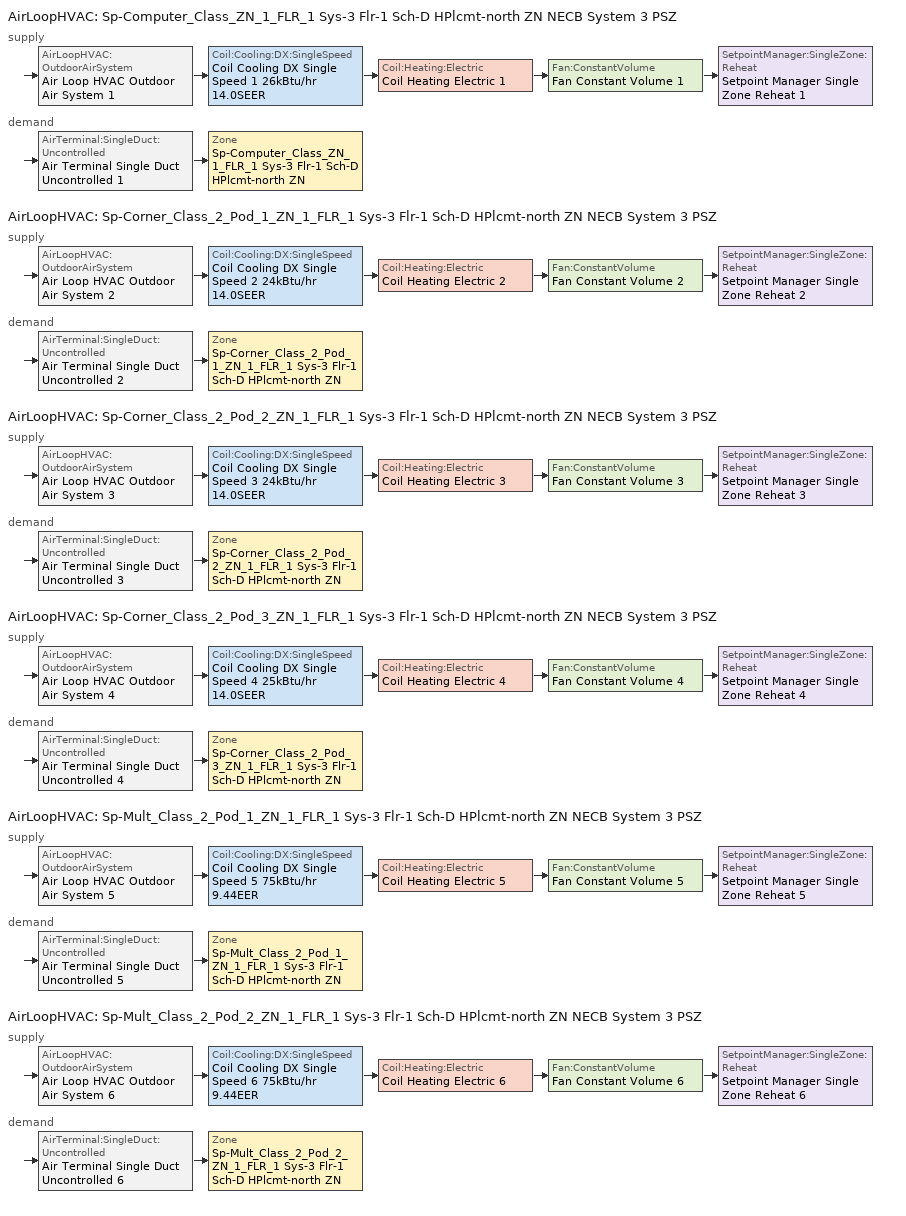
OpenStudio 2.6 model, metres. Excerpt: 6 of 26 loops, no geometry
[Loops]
AirLoopHVAC 'Sp-Computer_Class_ZN_1_FLR_1 Sys-3 Flr-1 Sch-D HPlcmt-north ZN NECB System 3 PSZ'
 supply: AirLoopHVAC:OutdoorAirSystem 'Air Loop HVAC Outdoor Air System 1' > Coil:Cooling:DX:SingleSpeed 'Coil Cooling DX Single Speed 1 26kBtu/hr 14.0SEER' > Coil:Heating:Electric 'Coil Heating Electric 1' > Fan:ConstantVolume 'Fan Constant Volume 1' > SetpointManager:SingleZone:Reheat 'Setpoint Manager Single Zone Reheat 1'
 demand: AirTerminal:SingleDuct:Uncontrolled 'Air Terminal Single Duct Uncontrolled 1' > Zone 'Sp-Computer_Class_ZN_1_FLR_1 Sys-3 Flr-1 Sch-D HPlcmt-north ZN'
AirLoopHVAC 'Sp-Corner_Class_2_Pod_1_ZN_1_FLR_1 Sys-3 Flr-1 Sch-D HPlcmt-north ZN NECB System 3 PSZ'
 supply: AirLoopHVAC:OutdoorAirSystem 'Air Loop HVAC Outdoor Air System 2' > Coil:Cooling:DX:SingleSpeed 'Coil Cooling DX Single Speed 2 24kBtu/hr 14.0SEER' > Coil:Heating:Electric 'Coil Heating Electric 2' > Fan:ConstantVolume 'Fan Constant Volume 2' > SetpointManager:SingleZone:Reheat 'Setpoint Manager Single Zone Reheat 2'
 demand: AirTerminal:SingleDuct:Uncontrolled 'Air Terminal Single Duct Uncontrolled 2' > Zone 'Sp-Corner_Class_2_Pod_1_ZN_1_FLR_1 Sys-3 Flr-1 Sch-D HPlcmt-north ZN'
AirLoopHVAC 'Sp-Corner_Class_2_Pod_2_ZN_1_FLR_1 Sys-3 Flr-1 Sch-D HPlcmt-north ZN NECB System 3 PSZ'
 supply: AirLoopHVAC:OutdoorAirSystem 'Air Loop HVAC Outdoor Air System 3' > Coil:Cooling:DX:SingleSpeed 'Coil Cooling DX Single Speed 3 24kBtu/hr 14.0SEER' > Coil:Heating:Electric 'Coil Heating Electric 3' > Fan:ConstantVolume 'Fan Constant Volume 3' > SetpointManager:SingleZone:Reheat 'Setpoint Manager Single Zone Reheat 3'
 demand: AirTerminal:SingleDuct:Uncontrolled 'Air Terminal Single Duct Uncontrolled 3' > Zone 'Sp-Corner_Class_2_Pod_2_ZN_1_FLR_1 Sys-3 Flr-1 Sch-D HPlcmt-north ZN'
AirLoopHVAC 'Sp-Corner_Class_2_Pod_3_ZN_1_FLR_1 Sys-3 Flr-1 Sch-D HPlcmt-north ZN NECB System 3 PSZ'
 supply: AirLoopHVAC:OutdoorAirSystem 'Air Loop HVAC Outdoor Air System 4' > Coil:Cooling:DX:SingleSpeed 'Coil Cooling DX Single Speed 4 25kBtu/hr 14.0SEER' > Coil:Heating:Electric 'Coil Heating Electric 4' > Fan:ConstantVolume 'Fan Constant Volume 4' > SetpointManager:SingleZone:Reheat 'Setpoint Manager Single Zone Reheat 4'
 demand: AirTerminal:SingleDuct:Uncontrolled 'Air Terminal Single Duct Uncontrolled 4' > Zone 'Sp-Corner_Class_2_Pod_3_ZN_1_FLR_1 Sys-3 Flr-1 Sch-D HPlcmt-north ZN'
AirLoopHVAC 'Sp-Mult_Class_2_Pod_1_ZN_1_FLR_1 Sys-3 Flr-1 Sch-D HPlcmt-north ZN NECB System 3 PSZ'
 supply: AirLoopHVAC:OutdoorAirSystem 'Air Loop HVAC Outdoor Air System 5' > Coil:Cooling:DX:SingleSpeed 'Coil Cooling DX Single Speed 5 75kBtu/hr 9.44EER' > Coil:Heating:Electric 'Coil Heating Electric 5' > Fan:ConstantVolume 'Fan Constant Volume 5' > SetpointManager:SingleZone:Reheat 'Setpoint Manager Single Zone Reheat 5'
 demand: AirTerminal:SingleDuct:Uncontrolled 'Air Terminal Single Duct Uncontrolled 5' > Zone 'Sp-Mult_Class_2_Pod_1_ZN_1_FLR_1 Sys-3 Flr-1 Sch-D HPlcmt-north ZN'
AirLoopHVAC 'Sp-Mult_Class_2_Pod_2_ZN_1_FLR_1 Sys-3 Flr-1 Sch-D HPlcmt-north ZN NECB System 3 PSZ'
 supply: AirLoopHVAC:OutdoorAirSystem 'Air Loop HVAC Outdoor Air System 6' > Coil:Cooling:DX:SingleSpeed 'Coil Cooling DX Single Speed 6 75kBtu/hr 9.44EER' > Coil:Heating:Electric 'Coil Heating Electric 6' > Fan:ConstantVolume 'Fan Constant Volume 6' > SetpointManager:SingleZone:Reheat 'Setpoint Manager Single Zone Reheat 6'
 demand: AirTerminal:SingleDuct:Uncontrolled 'Air Terminal Single Duct Uncontrolled 6' > Zone 'Sp-Mult_Class_2_Pod_2_ZN_1_FLR_1 Sys-3 Flr-1 Sch-D HPlcmt-north ZN'
[Sizing:Zone] Zone Cooling Design Supply Air Temperature Input Method=SupplyAirTemperature; Zone Cooling Design Supply Air Temperature {C}=13; Zone Cooling Design Supply Air Temperature Difference {deltaC}=11.11; Zone Heating Design Supply Air Temperature Input Method=SupplyAirTemperature; Zone Heating Design Supply Air Temperature {C}=43; Zone Heating Design Supply Air Temperature Difference {deltaC}=11.11; Zone Cooling Design Supply Air Humidity Ratio {kg-H2O/kg-air}=0.0085; Zone Heating Design Supply Air Humidity Ratio {kg-H2O/kg-air}=0.008; Zone Heating Sizing Factor=1.3; Zone Cooling Sizing Factor=1.1; Cooling Design Air Flow Method=DesignDay; Heating Design Air Flow Method=DesignDay; Account for Dedicated Outdoor Air System=No; Dedicated Outdoor Air System Control Strategy=NeutralSupplyAir; Dedicated Outdoor Air Low Setpoint Temperature for Design {C}=autosize; Dedicated Outdoor Air High Setpoint Temperature for Design {C}=autosize
Sp-Computer_Class_ZN_1_FLR_1 Sys-3 Flr-1 Sch-D HPlcmt-north ZN; Sp-Corner_Class_2_Pod_1_ZN_1_FLR_1 Sys-3 Flr-1 Sch-D HPlcmt-north ZN; Sp-Corner_Class_2_Pod_2_ZN_1_FLR_1 Sys-3 Flr-1 Sch-D HPlcmt-north ZN; Sp-Corner_Class_2_Pod_3_ZN_1_FLR_1 Sys-3 Flr-1 Sch-D HPlcmt-north ZN; Sp-Mult_Class_2_Pod_1_ZN_1_FLR_1 Sys-3 Flr-1 Sch-D HPlcmt-north ZN; Sp-Mult_Class_2_Pod_2_ZN_1_FLR_1 Sys-3 Flr-1 Sch-D HPlcmt-north ZN
[Zone equipment]
Sp-Computer_Class_ZN_1_FLR_1 Sys-3 Flr-1 Sch-D HPlcmt-north ZN: Air Terminal Single Duct Uncontrolled 1, Zone HVAC Baseboard Convective Electric 1
Sp-Corner_Class_2_Pod_1_ZN_1_FLR_1 Sys-3 Flr-1 Sch-D HPlcmt-north ZN: Air Terminal Single Duct Uncontrolled 2, Zone HVAC Baseboard Convective Electric 2
Sp-Corner_Class_2_Pod_2_ZN_1_FLR_1 Sys-3 Flr-1 Sch-D HPlcmt-north ZN: Air Terminal Single Duct Uncontrolled 3, Zone HVAC Baseboard Convective Electric 3
Sp-Corner_Class_2_Pod_3_ZN_1_FLR_1 Sys-3 Flr-1 Sch-D HPlcmt-north ZN: Air Terminal Single Duct Uncontrolled 4, Zone HVAC Baseboard Convective Electric 4
Sp-Mult_Class_2_Pod_1_ZN_1_FLR_1 Sys-3 Flr-1 Sch-D HPlcmt-north ZN: Air Terminal Single Duct Uncontrolled 5, Zone HVAC Baseboard Convective Electric 5
Sp-Mult_Class_2_Pod_2_ZN_1_FLR_1 Sys-3 Flr-1 Sch-D HPlcmt-north ZN: Air Terminal Single Duct Uncontrolled 6, Zone HVAC Baseboard Convective Electric 6
[AirLoopHVAC] Design Supply Air Flow Rate {m3/s}=AutoSize
Name | Availability Schedule
Sp-Computer_Class_ZN_1_FLR_1 Sys-3 Flr-1 Sch-D HPlcmt-north ZN NECB System 3 PSZ | Sp-Computer_Class_ZN_1_FLR_1 Sys-3 Flr-1 Sch-D HPlcmt-north ZN NECB System 3 PSZ Occ Sch
Sp-Corner_Class_2_Pod_1_ZN_1_FLR_1 Sys-3 Flr-1 Sch-D HPlcmt-north ZN NECB System 3 PSZ | Sp-Corner_Class_2_Pod_1_ZN_1_FLR_1 Sys-3 Flr-1 Sch-D HPlcmt-north ZN NECB System 3 PSZ Occ Sch
Sp-Corner_Class_2_Pod_2_ZN_1_FLR_1 Sys-3 Flr-1 Sch-D HPlcmt-north ZN NECB System 3 PSZ | Sp-Corner_Class_2_Pod_2_ZN_1_FLR_1 Sys-3 Flr-1 Sch-D HPlcmt-north ZN NECB System 3 PSZ Occ Sch
Sp-Corner_Class_2_Pod_3_ZN_1_FLR_1 Sys-3 Flr-1 Sch-D HPlcmt-north ZN NECB System 3 PSZ | Sp-Corner_Class_2_Pod_3_ZN_1_FLR_1 Sys-3 Flr-1 Sch-D HPlcmt-north ZN NECB System 3 PSZ Occ Sch
Sp-Mult_Class_2_Pod_1_ZN_1_FLR_1 Sys-3 Flr-1 Sch-D HPlcmt-north ZN NECB System 3 PSZ | Sp-Mult_Class_2_Pod_1_ZN_1_FLR_1 Sys-3 Flr-1 Sch-D HPlcmt-north ZN NECB System 3 PSZ Occ Sch
Sp-Mult_Class_2_Pod_2_ZN_1_FLR_1 Sys-3 Flr-1 Sch-D HPlcmt-north ZN NECB System 3 PSZ | Sp-Mult_Class_2_Pod_2_ZN_1_FLR_1 Sys-3 Flr-1 Sch-D HPlcmt-north ZN NECB System 3 PSZ Occ Sch
[Sizing:System] Type of Load to Size On=Sensible; Design Outdoor Air Flow Rate {m3/s}=Autosize; Minimum System Air Flow Ratio=1; Preheat Design Temperature {C}=7; Preheat Design Humidity Ratio {kg-H2O/kg-Air}=0.008; Precool Design Temperature {C}=13; Precool Design Humidity Ratio {kg-H2O/kg-Air}=0.008; Central Cooling Design Supply Air Temperature {C}=13; Central Heating Design Supply Air Temperature {C}=43; Sizing Option=NonCoincident; 100% Outdoor Air in Cooling=No; 100% Outdoor Air in Heating=No; Central Cooling Design Supply Air Humidity Ratio {kg-H2O/kg-Air}=0.0085; Central Heating Design Supply Air Humidity Ratio {kg-H2O/kg-Air}=0.008; Cooling Design Air Flow Method=DesignDay; Cooling Design Air Flow Rate {m3/s}=0; Heating Design Air Flow Method=DesignDay; Heating Design Air Flow Rate {m3/s}=0; System Outdoor Air Method=ZoneSum; Zone Maximum Outdoor Air Fraction=1; Cooling Supply Air Flow Rate Per Floor Area {m3/s-m2}=0.00996765; Cooling Fraction of Autosized Cooling Supply Air Flow Rate=1; Cooling Supply Air Flow Rate Per Unit Cooling Capacity {m3/s-W}=3.94755e-05; Heating Supply Air Flow Rate Per Floor Area {m3/s-m2}=0.00996765; Heating Fraction of Autosized Heating Supply Air Flow Rate=1; Heating Fraction of Autosized Cooling Supply Air Flow Rate=1; Heating Supply Air Flow Rate Per Unit Heating Capacity {m3/s-W}=3.15882e-05; Cooling Design Capacity Method=CoolingDesignCapacity; Cooling Design Capacity {W}=autosize; Cooling Design Capacity Per Floor Area {W/m2}=234.7; Fraction of Autosized Cooling Design Capacity=1; Heating Design Capacity Method=HeatingDesignCapacity; Heating Design Capacity {W}=autosize; Heating Design Capacity Per Floor Area {W/m2}=157; Fraction of Autosized Heating Design Capacity=1; Central Cooling Capacity Control Method=OnOff
Sp-Computer_Class_ZN_1_FLR_1 Sys-3 Flr-1 Sch-D HPlcmt-north ZN NECB System 3 PSZ; Sp-Corner_Class_2_Pod_1_ZN_1_FLR_1 Sys-3 Flr-1 Sch-D HPlcmt-north ZN NECB System 3 PSZ; Sp-Corner_Class_2_Pod_2_ZN_1_FLR_1 Sys-3 Flr-1 Sch-D HPlcmt-north ZN NECB System 3 PSZ; Sp-Corner_Class_2_Pod_3_ZN_1_FLR_1 Sys-3 Flr-1 Sch-D HPlcmt-north ZN NECB System 3 PSZ; Sp-Mult_Class_2_Pod_1_ZN_1_FLR_1 Sys-3 Flr-1 Sch-D HPlcmt-north ZN NECB System 3 PSZ; Sp-Mult_Class_2_Pod_2_ZN_1_FLR_1 Sys-3 Flr-1 Sch-D HPlcmt-north ZN NECB System 3 PSZ
[Fan:ConstantVolume] Availability Schedule=Always On Discrete; Fan Efficiency=0.39975; Pressure Rise {Pa}=640; Maximum Flow Rate {m3/s}=AutoSize; Motor Efficiency=0.615
Fan Constant Volume 1; Fan Constant Volume 2; Fan Constant Volume 3; Fan Constant Volume 4; Fan Constant Volume 5; Fan Constant Volume 6
[Coil:Heating:Electric] Availability Schedule=Always On Discrete
Coil Heating Electric 1; Coil Heating Electric 2; Coil Heating Electric 3; Coil Heating Electric 4; Coil Heating Electric 5; Coil Heating Electric 6
[Coil:Cooling:DX:SingleSpeed] Availability Schedule=Always On Discrete; Rated Total Cooling Capacity {W}=autosize; Rated Sensible Heat Ratio=autosize; Rated Air Flow Rate {m3/s}=autosize; Rated Evaporator Fan Power Per Volume Flow Rate {W/(m3/s)}=773.3; Total Cooling Capacity Function of Temperature Curve=DXCOOL-NECB2011-REF-CAPFT; Total Cooling Capacity Function of Flow Fraction Curve=DXCOOL-NECB2011-REF-CAPFFLOW; Energy Input Ratio Function of Temperature Curve=DXCOOL-NECB2011-REF-COOLEIRFT; Energy Input Ratio Function of Flow Fraction Curve=DXCOOL-NECB2011-REF-COOLEIRFFLOW; Part Load Fraction Correlation Curve=DXCOOL-NECB2011-REF-COOLPLFFPLR; Condenser Type=AirCooled; Evaporative Condenser Effectiveness=0; Evaporative Condenser Air Flow Rate {m3/s}=Autosize; Evaporative Condenser Pump Rated Power Consumption {W}=Autosize; Crankcase Heater Capacity {W}=0; Maximum Outdoor Dry-Bulb Temperature for Crankcase Heater Operation {C}=0; Basin Heater Capacity {W/K}=0; Basin Heater Setpoint Temperature {C}=10
Name | Rated COP {W/W}
Coil Cooling DX Single Speed 1 26kBtu/hr 14.0SEER; Coil Cooling DX Single Speed 2 24kBtu/hr 14.0SEER; Coil Cooling DX Single Speed 3 24kBtu/hr 14.0SEER; Coil Cooling DX Single Speed 4 25kBtu/hr 14.0SEER | 3.8248
Coil Cooling DX Single Speed 5 75kBtu/hr 9.44EER; Coil Cooling DX Single Speed 6 75kBtu/hr 9.44EER | 3.24623
[Controller:OutdoorAir] Minimum Outdoor Air Flow Rate {m3/s}=autosize; Maximum Outdoor Air Flow Rate {m3/s}=Autosize; Economizer Control Action Type=ModulateFlow; Lockout Type=NoLockout; Minimum Limit Type=FixedMinimum; High Humidity Control=No; Heat Recovery Bypass Control Type=BypassWhenOAFlowGreaterThanMinimum
Name | Economizer Control Type | Economizer Maximum Limit Dry-Bulb Temperature {C} | Economizer Maximum Limit Enthalpy {J/kg} | Economizer Minimum Limit Dry-Bulb Temperature {C} | Minimum Outdoor Air Schedule | Controller Mechanical Ventilation
Controller Outdoor Air 1 | NoEconomizer | 28 | 64000 | -100 | Sp-Computer_Class_ZN_1_FLR_1 Sys-3 Flr-1 Sch-D HPlcmt-north ZN NECB System 3 PSZ Occ Sch | Controller Mechanical Ventilation 1
Controller Outdoor Air 2 | NoEconomizer | 28 | 64000 | -100 | Sp-Corner_Class_2_Pod_1_ZN_1_FLR_1 Sys-3 Flr-1 Sch-D HPlcmt-north ZN NECB System 3 PSZ Occ Sch | Controller Mechanical Ventilation 2
Controller Outdoor Air 3 | NoEconomizer | 28 | 64000 | -100 | Sp-Corner_Class_2_Pod_2_ZN_1_FLR_1 Sys-3 Flr-1 Sch-D HPlcmt-north ZN NECB System 3 PSZ Occ Sch | Controller Mechanical Ventilation 3
Controller Outdoor Air 4 | NoEconomizer | 28 | 64000 | -100 | Sp-Corner_Class_2_Pod_3_ZN_1_FLR_1 Sys-3 Flr-1 Sch-D HPlcmt-north ZN NECB System 3 PSZ Occ Sch | Controller Mechanical Ventilation 4
Controller Outdoor Air 5 | DifferentialEnthalpy |  |  |  | Sp-Mult_Class_2_Pod_1_ZN_1_FLR_1 Sys-3 Flr-1 Sch-D HPlcmt-north ZN NECB System 3 PSZ Occ Sch | Controller Mechanical Ventilation 5
Controller Outdoor Air 6 | DifferentialEnthalpy |  |  |  | Sp-Mult_Class_2_Pod_2_ZN_1_FLR_1 Sys-3 Flr-1 Sch-D HPlcmt-north ZN NECB System 3 PSZ Occ Sch | Controller Mechanical Ventilation 6
[Controller:MechanicalVentilation] Availability Schedule=Always On Discrete; System Outdoor Air Method=ZoneSum
Controller Mechanical Ventilation 1; Controller Mechanical Ventilation 2; Controller Mechanical Ventilation 3; Controller Mechanical Ventilation 4; Controller Mechanical Ventilation 5; Controller Mechanical Ventilation 6
[AirLoopHVAC:OutdoorAirSystem]
Name | Controller
Air Loop HVAC Outdoor Air System 1 | Controller Outdoor Air 1
Air Loop HVAC Outdoor Air System 2 | Controller Outdoor Air 2
Air Loop HVAC Outdoor Air System 3 | Controller Outdoor Air 3
Air Loop HVAC Outdoor Air System 4 | Controller Outdoor Air 4
Air Loop HVAC Outdoor Air System 5 | Controller Outdoor Air 5
Air Loop HVAC Outdoor Air System 6 | Controller Outdoor Air 6
[SetpointManager:SingleZone:Reheat] Minimum Supply Air Temperature {C}=13; Maximum Supply Air Temperature {C}=43
Name | Control Zone
Setpoint Manager Single Zone Reheat 1 | Sp-Computer_Class_ZN_1_FLR_1 Sys-3 Flr-1 Sch-D HPlcmt-north ZN
Setpoint Manager Single Zone Reheat 2 | Sp-Corner_Class_2_Pod_1_ZN_1_FLR_1 Sys-3 Flr-1 Sch-D HPlcmt-north ZN
Setpoint Manager Single Zone Reheat 3 | Sp-Corner_Class_2_Pod_2_ZN_1_FLR_1 Sys-3 Flr-1 Sch-D HPlcmt-north ZN
Setpoint Manager Single Zone Reheat 4 | Sp-Corner_Class_2_Pod_3_ZN_1_FLR_1 Sys-3 Flr-1 Sch-D HPlcmt-north ZN
Setpoint Manager Single Zone Reheat 5 | Sp-Mult_Class_2_Pod_1_ZN_1_FLR_1 Sys-3 Flr-1 Sch-D HPlcmt-north ZN
Setpoint Manager Single Zone Reheat 6 | Sp-Mult_Class_2_Pod_2_ZN_1_FLR_1 Sys-3 Flr-1 Sch-D HPlcmt-north ZN
[AirTerminal:SingleDuct:Uncontrolled] Availability Schedule=Always On Discrete; Maximum Air Flow Rate {m3/s}=AutoSize
Air Terminal Single Duct Uncontrolled 1; Air Terminal Single Duct Uncontrolled 2; Air Terminal Single Duct Uncontrolled 3; Air Terminal Single Duct Uncontrolled 4; Air Terminal Single Duct Uncontrolled 5; Air Terminal Single Duct Uncontrolled 6
[ZoneHVAC:Baseboard:Convective:Electric] Availability Schedule=Always On Discrete; Nominal Capacity {W}=autosize; Efficiency=1
Zone HVAC Baseboard Convective Electric 1; Zone HVAC Baseboard Convective Electric 2; Zone HVAC Baseboard Convective Electric 3; Zone HVAC Baseboard Convective Electric 4; Zone HVAC Baseboard Convective Electric 5; Zone HVAC Baseboard Convective Electric 6
[HeatExchanger:AirToAir:SensibleAndLatent] Availability Schedule=Always On Discrete; Nominal Supply Air Flow Rate {m3/s}=autosize; Sensible Effectiveness at 100% Heating Air Flow=0.5; Latent Effectiveness at 100% Heating Air Flow=0.5; Sensible Effectiveness at 75% Heating Air Flow=0.5; Latent Effectiveness at 75% Heating Air Flow=0.5; Sensible Effectiveness at 100% Cooling Air Flow=0.5; Latent Effectiveness at 100% Cooling Air Flow=0.5; Sensible Effectiveness at 75% Cooling Air Flow=0.5; Latent Effectiveness at 75% Cooling Air Flow=0.5; Supply Air Outlet Temperature Control=Yes; Heat Exchanger Type=Rotary; Frost Control Type=ExhaustOnly; Threshold Temperature {C}=-23.3; Initial Defrost Time Fraction=0.167; Rate of Defrost Time Fraction Increase {1/K}=1.44; Economizer Lockout=Yes
Name | Nominal Electric Power {W}
Sp-Bath_ZN_1_FLR_1 Sys-3 Flr-1 Sch-D HPlcmt-west ZN NECB System 3 PSZ ERV | 91.55186
Sp-Cafeteria_ZN_1_FLR_1 Sys-3 Flr-1 Sch-C HPlcmt-north ZN NECB System 3 PSZ ERV | 405.924
Sp-Computer_Class_ZN_1_FLR_1 Sys-3 Flr-1 Sch-D HPlcmt-north ZN NECB System 3 PSZ ERV | 373.58
Sp-Corner_Class_1_Pod_1_ZN_1_FLR_1 Sys-3 Flr-1 Sch-D HPlcmt-south ZN NECB System 3 PSZ ERV; Sp-Corner_Class_1_Pod_2_ZN_1_FLR_1 Sys-3 Flr-1 Sch-D HPlcmt-south ZN NECB System 3 PSZ ERV; Sp-Corner_Class_1_Pod_3_ZN_1_FLR_1 Sys-3 Flr-1 Sch-D HPlcmt-south ZN NECB System 3 PSZ ERV; Sp-Corner_Class_2_Pod_1_ZN_1_FLR_1 Sys-3 Flr-1 Sch-D HPlcmt-north ZN NECB System 3 PSZ ERV; Sp-Corner_Class_2_Pod_2_ZN_1_FLR_1 Sys-3 Flr-1 Sch-D HPlcmt-north ZN NECB System 3 PSZ ERV; Sp-Corner_Class_2_Pod_3_ZN_1_FLR_1 Sys-3 Flr-1 Sch-D HPlcmt-north ZN NECB System 3 PSZ ERV | 247.743
Sp-Corridor_Pod_1_ZN_1_FLR_1 Sys-3 Flr-1 Sch-D HPlcmt-west ZN NECB System 3 PSZ ERV; Sp-Corridor_Pod_2_ZN_1_FLR_1 Sys-3 Flr-1 Sch-D HPlcmt-west ZN NECB System 3 PSZ ERV; Sp-Corridor_Pod_3_ZN_1_FLR_1 Sys-3 Flr-1 Sch-D HPlcmt-west ZN NECB System 3 PSZ ERV | 91.9892
Sp-Gym_ZN_1_FLR_1 Sys-3 Flr-1 Sch-B HPlcmt-east ZN NECB System 3 PSZ ERV | 440.369
Sp-Kitchen_ZN_1_FLR_1 Sys-3 Flr-1 Sch-B HPlcmt-east ZN NECB System 3 PSZ ERV | 215.333
Sp-Library_Media_Center_ZN_1_FLR_1 Sys-3 Flr-1 Sch-C HPlcmt-east ZN NECB System 3 PSZ ERV | 297.234
Sp-Lobby_ZN_1_FLR_1 Sys-3 Flr-1 Sch-C HPlcmt-south ZN NECB System 3 PSZ ERV | 546.752
Sp-Main_Corridor_ZN_1_FLR_1 Sys-3 Flr-1 Sch-D HPlcmt-west ZN NECB System 3 PSZ ERV | 169.407
Sp-Mech_ZN_1_FLR_1 Sys-3 Flr-1 Sch-D HPlcmt-core ZN NECB System 3 PSZ ERV | 105.111
Sp-Mult_Class_1_Pod_1_ZN_1_FLR_1 Sys-3 Flr-1 Sch-D HPlcmt-south ZN NECB System 3 PSZ ERV; Sp-Mult_Class_1_Pod_2_ZN_1_FLR_1 Sys-3 Flr-1 Sch-D HPlcmt-south ZN NECB System 3 PSZ ERV; Sp-Mult_Class_1_Pod_3_ZN_1_FLR_1 Sys-3 Flr-1 Sch-D HPlcmt-south ZN NECB System 3 PSZ ERV; Sp-Mult_Class_2_Pod_1_ZN_1_FLR_1 Sys-3 Flr-1 Sch-D HPlcmt-north ZN NECB System 3 PSZ ERV; Sp-Mult_Class_2_Pod_2_ZN_1_FLR_1 Sys-3 Flr-1 Sch-D HPlcmt-north ZN NECB System 3 PSZ ERV | 1002.76
Sp-Mult_Class_2_Pod_3_ZN_1_FLR_1 Sys-3 Flr-1 Sch-D HPlcmt-north ZN NECB System 3 PSZ ERV | 679.183
Sp-Offices_ZN_1_FLR_1 Sys-3 Flr-1 Sch-A HPlcmt-east ZN NECB System 3 PSZ ERV | 183.414
[SetpointManager:OutdoorAirPretreat] Minimum Setpoint Temperature {C}=-99; Maximum Setpoint Temperature {C}=99; Minimum Setpoint Humidity Ratio {kgWater/kgDryAir}=1e-05; Maximum Setpoint Humidity Ratio {kgWater/kgDryAir}=1
Setpoint Manager Outdoor Air Pretreat 1; Setpoint Manager Outdoor Air Pretreat 2; Setpoint Manager Outdoor Air Pretreat 3; Setpoint Manager Outdoor Air Pretreat 4; Setpoint Manager Outdoor Air Pretreat 5; Setpoint Manager Outdoor Air Pretreat 6
[Schedule:Ruleset]
Name | Default Day Schedule | Summer Design Day Schedule | Winter Design Day Schedule
Sp-Computer_Class_ZN_1_FLR_1 Sys-3 Flr-1 Sch-D HPlcmt-north ZN NECB System 3 PSZ Occ Sch | Sp-Computer_Class_ZN_1_FLR_1 Sys-3 Flr-1 Sch-D HPlcmt-north ZN NECB System 3 PSZ Occ Sch Default | Sp-Computer_Class_ZN_1_FLR_1 Sys-3 Flr-1 Sch-D HPlcmt-north ZN NECB System 3 PSZ Occ Sch Summer Design Day | Sp-Computer_Class_ZN_1_FLR_1 Sys-3 Flr-1 Sch-D HPlcmt-north ZN NECB System 3 PSZ Occ Sch Winter Design Day
Sp-Corner_Class_2_Pod_1_ZN_1_FLR_1 Sys-3 Flr-1 Sch-D HPlcmt-north ZN NECB System 3 PSZ Occ Sch | Sp-Corner_Class_2_Pod_1_ZN_1_FLR_1 Sys-3 Flr-1 Sch-D HPlcmt-north ZN NECB System 3 PSZ Occ Sch Default | Sp-Corner_Class_2_Pod_1_ZN_1_FLR_1 Sys-3 Flr-1 Sch-D HPlcmt-north ZN NECB System 3 PSZ Occ Sch Summer Design Day | Sp-Corner_Class_2_Pod_1_ZN_1_FLR_1 Sys-3 Flr-1 Sch-D HPlcmt-north ZN NECB System 3 PSZ Occ Sch Winter Design Day
Sp-Corner_Class_2_Pod_2_ZN_1_FLR_1 Sys-3 Flr-1 Sch-D HPlcmt-north ZN NECB System 3 PSZ Occ Sch | Sp-Corner_Class_2_Pod_2_ZN_1_FLR_1 Sys-3 Flr-1 Sch-D HPlcmt-north ZN NECB System 3 PSZ Occ Sch Default | Sp-Corner_Class_2_Pod_2_ZN_1_FLR_1 Sys-3 Flr-1 Sch-D HPlcmt-north ZN NECB System 3 PSZ Occ Sch Summer Design Day | Sp-Corner_Class_2_Pod_2_ZN_1_FLR_1 Sys-3 Flr-1 Sch-D HPlcmt-north ZN NECB System 3 PSZ Occ Sch Winter Design Day
Sp-Corner_Class_2_Pod_3_ZN_1_FLR_1 Sys-3 Flr-1 Sch-D HPlcmt-north ZN NECB System 3 PSZ Occ Sch | Sp-Corner_Class_2_Pod_3_ZN_1_FLR_1 Sys-3 Flr-1 Sch-D HPlcmt-north ZN NECB System 3 PSZ Occ Sch Default | Sp-Corner_Class_2_Pod_3_ZN_1_FLR_1 Sys-3 Flr-1 Sch-D HPlcmt-north ZN NECB System 3 PSZ Occ Sch Summer Design Day | Sp-Corner_Class_2_Pod_3_ZN_1_FLR_1 Sys-3 Flr-1 Sch-D HPlcmt-north ZN NECB System 3 PSZ Occ Sch Winter Design Day
Sp-Mult_Class_2_Pod_1_ZN_1_FLR_1 Sys-3 Flr-1 Sch-D HPlcmt-north ZN NECB System 3 PSZ Occ Sch | Sp-Mult_Class_2_Pod_1_ZN_1_FLR_1 Sys-3 Flr-1 Sch-D HPlcmt-north ZN NECB System 3 PSZ Occ Sch Default | Sp-Mult_Class_2_Pod_1_ZN_1_FLR_1 Sys-3 Flr-1 Sch-D HPlcmt-north ZN NECB System 3 PSZ Occ Sch Summer Design Day | Sp-Mult_Class_2_Pod_1_ZN_1_FLR_1 Sys-3 Flr-1 Sch-D HPlcmt-north ZN NECB System 3 PSZ Occ Sch Winter Design Day
Sp-Mult_Class_2_Pod_2_ZN_1_FLR_1 Sys-3 Flr-1 Sch-D HPlcmt-north ZN NECB System 3 PSZ Occ Sch | Sp-Mult_Class_2_Pod_2_ZN_1_FLR_1 Sys-3 Flr-1 Sch-D HPlcmt-north ZN NECB System 3 PSZ Occ Sch Default | Sp-Mult_Class_2_Pod_2_ZN_1_FLR_1 Sys-3 Flr-1 Sch-D HPlcmt-north ZN NECB System 3 PSZ Occ Sch Summer Design Day | Sp-Mult_Class_2_Pod_2_ZN_1_FLR_1 Sys-3 Flr-1 Sch-D HPlcmt-north ZN NECB System 3 PSZ Occ Sch Winter Design Day
[Schedule:Day]
Sp-Computer_Class_ZN_1_FLR_1 Sys-3 Flr-1 Sch-D HPlcmt-north ZN NECB System 3 PSZ Occ Sch Default; Sp-Computer_Class_ZN_1_FLR_1 Sys-3 Flr-1 Sch-D HPlcmt-north ZN NECB System 3 PSZ Occ Sch Winter Design Day; Sp-Computer_Class_ZN_1_FLR_1 Sys-3 Flr-1 Sch-D HPlcmt-north ZN NECB System 3 PSZ Occ Sch Summer Design Day; Sp-Corner_Class_2_Pod_1_ZN_1_FLR_1 Sys-3 Flr-1 Sch-D HPlcmt-north ZN NECB System 3 PSZ Occ Sch Default; Sp-Corner_Class_2_Pod_1_ZN_1_FLR_1 Sys-3 Flr-1 Sch-D HPlcmt-north ZN NECB System 3 PSZ Occ Sch Winter Design Day; Sp-Corner_Class_2_Pod_1_ZN_1_FLR_1 Sys-3 Flr-1 Sch-D HPlcmt-north ZN NECB System 3 PSZ Occ Sch Summer Design Day; Sp-Corner_Class_2_Pod_2_ZN_1_FLR_1 Sys-3 Flr-1 Sch-D HPlcmt-north ZN NECB System 3 PSZ Occ Sch Default; Sp-Corner_Class_2_Pod_2_ZN_1_FLR_1 Sys-3 Flr-1 Sch-D HPlcmt-north ZN NECB System 3 PSZ Occ Sch Winter Design Day; Sp-Corner_Class_2_Pod_2_ZN_1_FLR_1 Sys-3 Flr-1 Sch-D HPlcmt-north ZN NECB System 3 PSZ Occ Sch Summer Design Day; Sp-Corner_Class_2_Pod_3_ZN_1_FLR_1 Sys-3 Flr-1 Sch-D HPlcmt-north ZN NECB System 3 PSZ Occ Sch Default; Sp-Corner_Class_2_Pod_3_ZN_1_FLR_1 Sys-3 Flr-1 Sch-D HPlcmt-north ZN NECB System 3 PSZ Occ Sch Winter Design Day; Sp-Corner_Class_2_Pod_3_ZN_1_FLR_1 Sys-3 Flr-1 Sch-D HPlcmt-north ZN NECB System 3 PSZ Occ Sch Summer Design Day; Sp-Mult_Class_2_Pod_1_ZN_1_FLR_1 Sys-3 Flr-1 Sch-D HPlcmt-north ZN NECB System 3 PSZ Occ Sch Default; Sp-Mult_Class_2_Pod_1_ZN_1_FLR_1 Sys-3 Flr-1 Sch-D HPlcmt-north ZN NECB System 3 PSZ Occ Sch Winter Design Day; Sp-Mult_Class_2_Pod_1_ZN_1_FLR_1 Sys-3 Flr-1 Sch-D HPlcmt-north ZN NECB System 3 PSZ Occ Sch Summer Design Day; Sp-Mult_Class_2_Pod_2_ZN_1_FLR_1 Sys-3 Flr-1 Sch-D HPlcmt-north ZN NECB System 3 PSZ Occ Sch Default; Sp-Mult_Class_2_Pod_2_ZN_1_FLR_1 Sys-3 Flr-1 Sch-D HPlcmt-north ZN NECB System 3 PSZ Occ Sch Winter Design Day; Sp-Mult_Class_2_Pod_2_ZN_1_FLR_1 Sys-3 Flr-1 Sch-D HPlcmt-north ZN NECB System 3 PSZ Occ Sch Summer Design Day: 24, 0, 1
Sp-Computer_Class_ZN_1_FLR_1 Sys-3 Flr-1 Sch-D HPlcmt-north ZN NECB System 3 PSZ Occ Sch Monday; Sp-Computer_Class_ZN_1_FLR_1 Sys-3 Flr-1 Sch-D HPlcmt-north ZN NECB System 3 PSZ Occ Sch Tuesday; Sp-Computer_Class_ZN_1_FLR_1 Sys-3 Flr-1 Sch-D HPlcmt-north ZN NECB System 3 PSZ Occ Sch Wednesday; Sp-Computer_Class_ZN_1_FLR_1 Sys-3 Flr-1 Sch-D HPlcmt-north ZN NECB System 3 PSZ Occ Sch Thursday; Sp-Computer_Class_ZN_1_FLR_1 Sys-3 Flr-1 Sch-D HPlcmt-north ZN NECB System 3 PSZ Occ Sch Friday; Sp-Corner_Class_2_Pod_1_ZN_1_FLR_1 Sys-3 Flr-1 Sch-D HPlcmt-north ZN NECB System 3 PSZ Occ Sch Monday; Sp-Corner_Class_2_Pod_1_ZN_1_FLR_1 Sys-3 Flr-1 Sch-D HPlcmt-north ZN NECB System 3 PSZ Occ Sch Tuesday; Sp-Corner_Class_2_Pod_1_ZN_1_FLR_1 Sys-3 Flr-1 Sch-D HPlcmt-north ZN NECB System 3 PSZ Occ Sch Wednesday; Sp-Corner_Class_2_Pod_1_ZN_1_FLR_1 Sys-3 Flr-1 Sch-D HPlcmt-north ZN NECB System 3 PSZ Occ Sch Thursday; Sp-Corner_Class_2_Pod_1_ZN_1_FLR_1 Sys-3 Flr-1 Sch-D HPlcmt-north ZN NECB System 3 PSZ Occ Sch Friday; Sp-Corner_Class_2_Pod_2_ZN_1_FLR_1 Sys-3 Flr-1 Sch-D HPlcmt-north ZN NECB System 3 PSZ Occ Sch Monday; Sp-Corner_Class_2_Pod_2_ZN_1_FLR_1 Sys-3 Flr-1 Sch-D HPlcmt-north ZN NECB System 3 PSZ Occ Sch Tuesday; Sp-Corner_Class_2_Pod_2_ZN_1_FLR_1 Sys-3 Flr-1 Sch-D HPlcmt-north ZN NECB System 3 PSZ Occ Sch Wednesday; Sp-Corner_Class_2_Pod_2_ZN_1_FLR_1 Sys-3 Flr-1 Sch-D HPlcmt-north ZN NECB System 3 PSZ Occ Sch Thursday; Sp-Corner_Class_2_Pod_2_ZN_1_FLR_1 Sys-3 Flr-1 Sch-D HPlcmt-north ZN NECB System 3 PSZ Occ Sch Friday; Sp-Corner_Class_2_Pod_3_ZN_1_FLR_1 Sys-3 Flr-1 Sch-D HPlcmt-north ZN NECB System 3 PSZ Occ Sch Monday; Sp-Corner_Class_2_Pod_3_ZN_1_FLR_1 Sys-3 Flr-1 Sch-D HPlcmt-north ZN NECB System 3 PSZ Occ Sch Tuesday; Sp-Corner_Class_2_Pod_3_ZN_1_FLR_1 Sys-3 Flr-1 Sch-D HPlcmt-north ZN NECB System 3 PSZ Occ Sch Wednesday; Sp-Corner_Class_2_Pod_3_ZN_1_FLR_1 Sys-3 Flr-1 Sch-D HPlcmt-north ZN NECB System 3 PSZ Occ Sch Thursday; Sp-Corner_Class_2_Pod_3_ZN_1_FLR_1 Sys-3 Flr-1 Sch-D HPlcmt-north ZN NECB System 3 PSZ Occ Sch Friday; Sp-Mult_Class_2_Pod_1_ZN_1_FLR_1 Sys-3 Flr-1 Sch-D HPlcmt-north ZN NECB System 3 PSZ Occ Sch Monday; Sp-Mult_Class_2_Pod_1_ZN_1_FLR_1 Sys-3 Flr-1 Sch-D HPlcmt-north ZN NECB System 3 PSZ Occ Sch Tuesday; Sp-Mult_Class_2_Pod_1_ZN_1_FLR_1 Sys-3 Flr-1 Sch-D HPlcmt-north ZN NECB System 3 PSZ Occ Sch Wednesday; Sp-Mult_Class_2_Pod_1_ZN_1_FLR_1 Sys-3 Flr-1 Sch-D HPlcmt-north ZN NECB System 3 PSZ Occ Sch Thursday; Sp-Mult_Class_2_Pod_1_ZN_1_FLR_1 Sys-3 Flr-1 Sch-D HPlcmt-north ZN NECB System 3 PSZ Occ Sch Friday; Sp-Mult_Class_2_Pod_2_ZN_1_FLR_1 Sys-3 Flr-1 Sch-D HPlcmt-north ZN NECB System 3 PSZ Occ Sch Monday; Sp-Mult_Class_2_Pod_2_ZN_1_FLR_1 Sys-3 Flr-1 Sch-D HPlcmt-north ZN NECB System 3 PSZ Occ Sch Tuesday; Sp-Mult_Class_2_Pod_2_ZN_1_FLR_1 Sys-3 Flr-1 Sch-D HPlcmt-north ZN NECB System 3 PSZ Occ Sch Wednesday; Sp-Mult_Class_2_Pod_2_ZN_1_FLR_1 Sys-3 Flr-1 Sch-D HPlcmt-north ZN NECB System 3 PSZ Occ Sch Thursday; Sp-Mult_Class_2_Pod_2_ZN_1_FLR_1 Sys-3 Flr-1 Sch-D HPlcmt-north ZN NECB System 3 PSZ Occ Sch Friday: 9, 0, 0, 18, 0, 1, 19, 0, 0, 22, 0, 1, 24, 0, 0
Sp-Computer_Class_ZN_1_FLR_1 Sys-3 Flr-1 Sch-D HPlcmt-north ZN NECB System 3 PSZ Occ Sch Saturday; Sp-Computer_Class_ZN_1_FLR_1 Sys-3 Flr-1 Sch-D HPlcmt-north ZN NECB System 3 PSZ Occ Sch Sunday; Sp-Corner_Class_2_Pod_1_ZN_1_FLR_1 Sys-3 Flr-1 Sch-D HPlcmt-north ZN NECB System 3 PSZ Occ Sch Saturday; Sp-Corner_Class_2_Pod_1_ZN_1_FLR_1 Sys-3 Flr-1 Sch-D HPlcmt-north ZN NECB System 3 PSZ Occ Sch Sunday; Sp-Corner_Class_2_Pod_2_ZN_1_FLR_1 Sys-3 Flr-1 Sch-D HPlcmt-north ZN NECB System 3 PSZ Occ Sch Saturday; Sp-Corner_Class_2_Pod_2_ZN_1_FLR_1 Sys-3 Flr-1 Sch-D HPlcmt-north ZN NECB System 3 PSZ Occ Sch Sunday; Sp-Corner_Class_2_Pod_3_ZN_1_FLR_1 Sys-3 Flr-1 Sch-D HPlcmt-north ZN NECB System 3 PSZ Occ Sch Saturday; Sp-Corner_Class_2_Pod_3_ZN_1_FLR_1 Sys-3 Flr-1 Sch-D HPlcmt-north ZN NECB System 3 PSZ Occ Sch Sunday; Sp-Mult_Class_2_Pod_1_ZN_1_FLR_1 Sys-3 Flr-1 Sch-D HPlcmt-north ZN NECB System 3 PSZ Occ Sch Saturday; Sp-Mult_Class_2_Pod_1_ZN_1_FLR_1 Sys-3 Flr-1 Sch-D HPlcmt-north ZN NECB System 3 PSZ Occ Sch Sunday; Sp-Mult_Class_2_Pod_2_ZN_1_FLR_1 Sys-3 Flr-1 Sch-D HPlcmt-north ZN NECB System 3 PSZ Occ Sch Saturday; Sp-Mult_Class_2_Pod_2_ZN_1_FLR_1 Sys-3 Flr-1 Sch-D HPlcmt-north ZN NECB System 3 PSZ Occ Sch Sunday: 24, 0, 0
[Schedule:Rule] Date Specification Type=DateRange; Start Month=1; Start Day=1; End Month=12
Name | Schedule Ruleset | Rule Order | Day Schedule | Apply Monday | End Day | Apply Tuesday | Apply Wednesday | Apply Thursday | Apply Friday | Apply Saturday | Apply Sunday
Sp-Computer_Class_ZN_1_FLR_1 Sys-3 Flr-1 Sch-D HPlcmt-north ZN NECB System 3 PSZ Occ Sch Monday Rule | Sp-Computer_Class_ZN_1_FLR_1 Sys-3 Flr-1 Sch-D HPlcmt-north ZN NECB System 3 PSZ Occ Sch | 6 | Sp-Computer_Class_ZN_1_FLR_1 Sys-3 Flr-1 Sch-D HPlcmt-north ZN NECB System 3 PSZ Occ Sch Monday | Yes | 25
Sp-Computer_Class_ZN_1_FLR_1 Sys-3 Flr-1 Sch-D HPlcmt-north ZN NECB System 3 PSZ Occ Sch Tuesday Rule | Sp-Computer_Class_ZN_1_FLR_1 Sys-3 Flr-1 Sch-D HPlcmt-north ZN NECB System 3 PSZ Occ Sch | 5 | Sp-Computer_Class_ZN_1_FLR_1 Sys-3 Flr-1 Sch-D HPlcmt-north ZN NECB System 3 PSZ Occ Sch Tuesday |  | 26 | Yes
Sp-Computer_Class_ZN_1_FLR_1 Sys-3 Flr-1 Sch-D HPlcmt-north ZN NECB System 3 PSZ Occ Sch Wednesday Rule | Sp-Computer_Class_ZN_1_FLR_1 Sys-3 Flr-1 Sch-D HPlcmt-north ZN NECB System 3 PSZ Occ Sch | 4 | Sp-Computer_Class_ZN_1_FLR_1 Sys-3 Flr-1 Sch-D HPlcmt-north ZN NECB System 3 PSZ Occ Sch Wednesday |  | 27 |  | Yes
Sp-Computer_Class_ZN_1_FLR_1 Sys-3 Flr-1 Sch-D HPlcmt-north ZN NECB System 3 PSZ Occ Sch Thursday Rule | Sp-Computer_Class_ZN_1_FLR_1 Sys-3 Flr-1 Sch-D HPlcmt-north ZN NECB System 3 PSZ Occ Sch | 3 | Sp-Computer_Class_ZN_1_FLR_1 Sys-3 Flr-1 Sch-D HPlcmt-north ZN NECB System 3 PSZ Occ Sch Thursday |  | 28 |  |  | Yes
Sp-Computer_Class_ZN_1_FLR_1 Sys-3 Flr-1 Sch-D HPlcmt-north ZN NECB System 3 PSZ Occ Sch Friday Rule | Sp-Computer_Class_ZN_1_FLR_1 Sys-3 Flr-1 Sch-D HPlcmt-north ZN NECB System 3 PSZ Occ Sch | 2 | Sp-Computer_Class_ZN_1_FLR_1 Sys-3 Flr-1 Sch-D HPlcmt-north ZN NECB System 3 PSZ Occ Sch Friday |  | 29 |  |  |  | Yes
Sp-Computer_Class_ZN_1_FLR_1 Sys-3 Flr-1 Sch-D HPlcmt-north ZN NECB System 3 PSZ Occ Sch Saturday Rule | Sp-Computer_Class_ZN_1_FLR_1 Sys-3 Flr-1 Sch-D HPlcmt-north ZN NECB System 3 PSZ Occ Sch | 1 | Sp-Computer_Class_ZN_1_FLR_1 Sys-3 Flr-1 Sch-D HPlcmt-north ZN NECB System 3 PSZ Occ Sch Saturday |  | 30 |  |  |  |  | Yes
Sp-Computer_Class_ZN_1_FLR_1 Sys-3 Flr-1 Sch-D HPlcmt-north ZN NECB System 3 PSZ Occ Sch Sunday Rule | Sp-Computer_Class_ZN_1_FLR_1 Sys-3 Flr-1 Sch-D HPlcmt-north ZN NECB System 3 PSZ Occ Sch | 0 | Sp-Computer_Class_ZN_1_FLR_1 Sys-3 Flr-1 Sch-D HPlcmt-north ZN NECB System 3 PSZ Occ Sch Sunday |  | 31 |  |  |  |  |  | Yes
Sp-Corner_Class_2_Pod_1_ZN_1_FLR_1 Sys-3 Flr-1 Sch-D HPlcmt-north ZN NECB System 3 PSZ Occ Sch Monday Rule | Sp-Corner_Class_2_Pod_1_ZN_1_FLR_1 Sys-3 Flr-1 Sch-D HPlcmt-north ZN NECB System 3 PSZ Occ Sch | 6 | Sp-Corner_Class_2_Pod_1_ZN_1_FLR_1 Sys-3 Flr-1 Sch-D HPlcmt-north ZN NECB System 3 PSZ Occ Sch Monday | Yes | 25
Sp-Corner_Class_2_Pod_1_ZN_1_FLR_1 Sys-3 Flr-1 Sch-D HPlcmt-north ZN NECB System 3 PSZ Occ Sch Tuesday Rule | Sp-Corner_Class_2_Pod_1_ZN_1_FLR_1 Sys-3 Flr-1 Sch-D HPlcmt-north ZN NECB System 3 PSZ Occ Sch | 5 | Sp-Corner_Class_2_Pod_1_ZN_1_FLR_1 Sys-3 Flr-1 Sch-D HPlcmt-north ZN NECB System 3 PSZ Occ Sch Tuesday |  | 26 | Yes
Sp-Corner_Class_2_Pod_1_ZN_1_FLR_1 Sys-3 Flr-1 Sch-D HPlcmt-north ZN NECB System 3 PSZ Occ Sch Wednesday Rule | Sp-Corner_Class_2_Pod_1_ZN_1_FLR_1 Sys-3 Flr-1 Sch-D HPlcmt-north ZN NECB System 3 PSZ Occ Sch | 4 | Sp-Corner_Class_2_Pod_1_ZN_1_FLR_1 Sys-3 Flr-1 Sch-D HPlcmt-north ZN NECB System 3 PSZ Occ Sch Wednesday |  | 27 |  | Yes
Sp-Corner_Class_2_Pod_1_ZN_1_FLR_1 Sys-3 Flr-1 Sch-D HPlcmt-north ZN NECB System 3 PSZ Occ Sch Thursday Rule | Sp-Corner_Class_2_Pod_1_ZN_1_FLR_1 Sys-3 Flr-1 Sch-D HPlcmt-north ZN NECB System 3 PSZ Occ Sch | 3 | Sp-Corner_Class_2_Pod_1_ZN_1_FLR_1 Sys-3 Flr-1 Sch-D HPlcmt-north ZN NECB System 3 PSZ Occ Sch Thursday |  | 28 |  |  | Yes
Sp-Corner_Class_2_Pod_1_ZN_1_FLR_1 Sys-3 Flr-1 Sch-D HPlcmt-north ZN NECB System 3 PSZ Occ Sch Friday Rule | Sp-Corner_Class_2_Pod_1_ZN_1_FLR_1 Sys-3 Flr-1 Sch-D HPlcmt-north ZN NECB System 3 PSZ Occ Sch | 2 | Sp-Corner_Class_2_Pod_1_ZN_1_FLR_1 Sys-3 Flr-1 Sch-D HPlcmt-north ZN NECB System 3 PSZ Occ Sch Friday |  | 29 |  |  |  | Yes
Sp-Corner_Class_2_Pod_1_ZN_1_FLR_1 Sys-3 Flr-1 Sch-D HPlcmt-north ZN NECB System 3 PSZ Occ Sch Saturday Rule | Sp-Corner_Class_2_Pod_1_ZN_1_FLR_1 Sys-3 Flr-1 Sch-D HPlcmt-north ZN NECB System 3 PSZ Occ Sch | 1 | Sp-Corner_Class_2_Pod_1_ZN_1_FLR_1 Sys-3 Flr-1 Sch-D HPlcmt-north ZN NECB System 3 PSZ Occ Sch Saturday |  | 30 |  |  |  |  | Yes
Sp-Corner_Class_2_Pod_1_ZN_1_FLR_1 Sys-3 Flr-1 Sch-D HPlcmt-north ZN NECB System 3 PSZ Occ Sch Sunday Rule | Sp-Corner_Class_2_Pod_1_ZN_1_FLR_1 Sys-3 Flr-1 Sch-D HPlcmt-north ZN NECB System 3 PSZ Occ Sch | 0 | Sp-Corner_Class_2_Pod_1_ZN_1_FLR_1 Sys-3 Flr-1 Sch-D HPlcmt-north ZN NECB System 3 PSZ Occ Sch Sunday |  | 31 |  |  |  |  |  | Yes
Sp-Corner_Class_2_Pod_2_ZN_1_FLR_1 Sys-3 Flr-1 Sch-D HPlcmt-north ZN NECB System 3 PSZ Occ Sch Monday Rule | Sp-Corner_Class_2_Pod_2_ZN_1_FLR_1 Sys-3 Flr-1 Sch-D HPlcmt-north ZN NECB System 3 PSZ Occ Sch | 6 | Sp-Corner_Class_2_Pod_2_ZN_1_FLR_1 Sys-3 Flr-1 Sch-D HPlcmt-north ZN NECB System 3 PSZ Occ Sch Monday | Yes | 25
Sp-Corner_Class_2_Pod_2_ZN_1_FLR_1 Sys-3 Flr-1 Sch-D HPlcmt-north ZN NECB System 3 PSZ Occ Sch Tuesday Rule | Sp-Corner_Class_2_Pod_2_ZN_1_FLR_1 Sys-3 Flr-1 Sch-D HPlcmt-north ZN NECB System 3 PSZ Occ Sch | 5 | Sp-Corner_Class_2_Pod_2_ZN_1_FLR_1 Sys-3 Flr-1 Sch-D HPlcmt-north ZN NECB System 3 PSZ Occ Sch Tuesday |  | 26 | Yes
Sp-Corner_Class_2_Pod_2_ZN_1_FLR_1 Sys-3 Flr-1 Sch-D HPlcmt-north ZN NECB System 3 PSZ Occ Sch Wednesday Rule | Sp-Corner_Class_2_Pod_2_ZN_1_FLR_1 Sys-3 Flr-1 Sch-D HPlcmt-north ZN NECB System 3 PSZ Occ Sch | 4 | Sp-Corner_Class_2_Pod_2_ZN_1_FLR_1 Sys-3 Flr-1 Sch-D HPlcmt-north ZN NECB System 3 PSZ Occ Sch Wednesday |  | 27 |  | Yes
Sp-Corner_Class_2_Pod_2_ZN_1_FLR_1 Sys-3 Flr-1 Sch-D HPlcmt-north ZN NECB System 3 PSZ Occ Sch Thursday Rule | Sp-Corner_Class_2_Pod_2_ZN_1_FLR_1 Sys-3 Flr-1 Sch-D HPlcmt-north ZN NECB System 3 PSZ Occ Sch | 3 | Sp-Corner_Class_2_Pod_2_ZN_1_FLR_1 Sys-3 Flr-1 Sch-D HPlcmt-north ZN NECB System 3 PSZ Occ Sch Thursday |  | 28 |  |  | Yes
Sp-Corner_Class_2_Pod_2_ZN_1_FLR_1 Sys-3 Flr-1 Sch-D HPlcmt-north ZN NECB System 3 PSZ Occ Sch Friday Rule | Sp-Corner_Class_2_Pod_2_ZN_1_FLR_1 Sys-3 Flr-1 Sch-D HPlcmt-north ZN NECB System 3 PSZ Occ Sch | 2 | Sp-Corner_Class_2_Pod_2_ZN_1_FLR_1 Sys-3 Flr-1 Sch-D HPlcmt-north ZN NECB System 3 PSZ Occ Sch Friday |  | 29 |  |  |  | Yes
Sp-Corner_Class_2_Pod_2_ZN_1_FLR_1 Sys-3 Flr-1 Sch-D HPlcmt-north ZN NECB System 3 PSZ Occ Sch Saturday Rule | Sp-Corner_Class_2_Pod_2_ZN_1_FLR_1 Sys-3 Flr-1 Sch-D HPlcmt-north ZN NECB System 3 PSZ Occ Sch | 1 | Sp-Corner_Class_2_Pod_2_ZN_1_FLR_1 Sys-3 Flr-1 Sch-D HPlcmt-north ZN NECB System 3 PSZ Occ Sch Saturday |  | 30 |  |  |  |  | Yes
Sp-Corner_Class_2_Pod_2_ZN_1_FLR_1 Sys-3 Flr-1 Sch-D HPlcmt-north ZN NECB System 3 PSZ Occ Sch Sunday Rule | Sp-Corner_Class_2_Pod_2_ZN_1_FLR_1 Sys-3 Flr-1 Sch-D HPlcmt-north ZN NECB System 3 PSZ Occ Sch | 0 | Sp-Corner_Class_2_Pod_2_ZN_1_FLR_1 Sys-3 Flr-1 Sch-D HPlcmt-north ZN NECB System 3 PSZ Occ Sch Sunday |  | 31 |  |  |  |  |  | Yes
Sp-Corner_Class_2_Pod_3_ZN_1_FLR_1 Sys-3 Flr-1 Sch-D HPlcmt-north ZN NECB System 3 PSZ Occ Sch Monday Rule | Sp-Corner_Class_2_Pod_3_ZN_1_FLR_1 Sys-3 Flr-1 Sch-D HPlcmt-north ZN NECB System 3 PSZ Occ Sch | 6 | Sp-Corner_Class_2_Pod_3_ZN_1_FLR_1 Sys-3 Flr-1 Sch-D HPlcmt-north ZN NECB System 3 PSZ Occ Sch Monday | Yes | 25
Sp-Corner_Class_2_Pod_3_ZN_1_FLR_1 Sys-3 Flr-1 Sch-D HPlcmt-north ZN NECB System 3 PSZ Occ Sch Tuesday Rule | Sp-Corner_Class_2_Pod_3_ZN_1_FLR_1 Sys-3 Flr-1 Sch-D HPlcmt-north ZN NECB System 3 PSZ Occ Sch | 5 | Sp-Corner_Class_2_Pod_3_ZN_1_FLR_1 Sys-3 Flr-1 Sch-D HPlcmt-north ZN NECB System 3 PSZ Occ Sch Tuesday |  | 26 | Yes
Sp-Corner_Class_2_Pod_3_ZN_1_FLR_1 Sys-3 Flr-1 Sch-D HPlcmt-north ZN NECB System 3 PSZ Occ Sch Wednesday Rule | Sp-Corner_Class_2_Pod_3_ZN_1_FLR_1 Sys-3 Flr-1 Sch-D HPlcmt-north ZN NECB System 3 PSZ Occ Sch | 4 | Sp-Corner_Class_2_Pod_3_ZN_1_FLR_1 Sys-3 Flr-1 Sch-D HPlcmt-north ZN NECB System 3 PSZ Occ Sch Wednesday |  | 27 |  | Yes
Sp-Corner_Class_2_Pod_3_ZN_1_FLR_1 Sys-3 Flr-1 Sch-D HPlcmt-north ZN NECB System 3 PSZ Occ Sch Thursday Rule | Sp-Corner_Class_2_Pod_3_ZN_1_FLR_1 Sys-3 Flr-1 Sch-D HPlcmt-north ZN NECB System 3 PSZ Occ Sch | 3 | Sp-Corner_Class_2_Pod_3_ZN_1_FLR_1 Sys-3 Flr-1 Sch-D HPlcmt-north ZN NECB System 3 PSZ Occ Sch Thursday |  | 28 |  |  | Yes
Sp-Corner_Class_2_Pod_3_ZN_1_FLR_1 Sys-3 Flr-1 Sch-D HPlcmt-north ZN NECB System 3 PSZ Occ Sch Friday Rule | Sp-Corner_Class_2_Pod_3_ZN_1_FLR_1 Sys-3 Flr-1 Sch-D HPlcmt-north ZN NECB System 3 PSZ Occ Sch | 2 | Sp-Corner_Class_2_Pod_3_ZN_1_FLR_1 Sys-3 Flr-1 Sch-D HPlcmt-north ZN NECB System 3 PSZ Occ Sch Friday |  | 29 |  |  |  | Yes
Sp-Corner_Class_2_Pod_3_ZN_1_FLR_1 Sys-3 Flr-1 Sch-D HPlcmt-north ZN NECB System 3 PSZ Occ Sch Saturday Rule | Sp-Corner_Class_2_Pod_3_ZN_1_FLR_1 Sys-3 Flr-1 Sch-D HPlcmt-north ZN NECB System 3 PSZ Occ Sch | 1 | Sp-Corner_Class_2_Pod_3_ZN_1_FLR_1 Sys-3 Flr-1 Sch-D HPlcmt-north ZN NECB System 3 PSZ Occ Sch Saturday |  | 30 |  |  |  |  | Yes
Sp-Corner_Class_2_Pod_3_ZN_1_FLR_1 Sys-3 Flr-1 Sch-D HPlcmt-north ZN NECB System 3 PSZ Occ Sch Sunday Rule | Sp-Corner_Class_2_Pod_3_ZN_1_FLR_1 Sys-3 Flr-1 Sch-D HPlcmt-north ZN NECB System 3 PSZ Occ Sch | 0 | Sp-Corner_Class_2_Pod_3_ZN_1_FLR_1 Sys-3 Flr-1 Sch-D HPlcmt-north ZN NECB System 3 PSZ Occ Sch Sunday |  | 31 |  |  |  |  |  | Yes
Sp-Mult_Class_2_Pod_1_ZN_1_FLR_1 Sys-3 Flr-1 Sch-D HPlcmt-north ZN NECB System 3 PSZ Occ Sch Monday Rule | Sp-Mult_Class_2_Pod_1_ZN_1_FLR_1 Sys-3 Flr-1 Sch-D HPlcmt-north ZN NECB System 3 PSZ Occ Sch | 6 | Sp-Mult_Class_2_Pod_1_ZN_1_FLR_1 Sys-3 Flr-1 Sch-D HPlcmt-north ZN NECB System 3 PSZ Occ Sch Monday | Yes | 25
Sp-Mult_Class_2_Pod_1_ZN_1_FLR_1 Sys-3 Flr-1 Sch-D HPlcmt-north ZN NECB System 3 PSZ Occ Sch Tuesday Rule | Sp-Mult_Class_2_Pod_1_ZN_1_FLR_1 Sys-3 Flr-1 Sch-D HPlcmt-north ZN NECB System 3 PSZ Occ Sch | 5 | Sp-Mult_Class_2_Pod_1_ZN_1_FLR_1 Sys-3 Flr-1 Sch-D HPlcmt-north ZN NECB System 3 PSZ Occ Sch Tuesday |  | 26 | Yes
Sp-Mult_Class_2_Pod_1_ZN_1_FLR_1 Sys-3 Flr-1 Sch-D HPlcmt-north ZN NECB System 3 PSZ Occ Sch Wednesday Rule | Sp-Mult_Class_2_Pod_1_ZN_1_FLR_1 Sys-3 Flr-1 Sch-D HPlcmt-north ZN NECB System 3 PSZ Occ Sch | 4 | Sp-Mult_Class_2_Pod_1_ZN_1_FLR_1 Sys-3 Flr-1 Sch-D HPlcmt-north ZN NECB System 3 PSZ Occ Sch Wednesday |  | 27 |  | Yes
Sp-Mult_Class_2_Pod_1_ZN_1_FLR_1 Sys-3 Flr-1 Sch-D HPlcmt-north ZN NECB System 3 PSZ Occ Sch Thursday Rule | Sp-Mult_Class_2_Pod_1_ZN_1_FLR_1 Sys-3 Flr-1 Sch-D HPlcmt-north ZN NECB System 3 PSZ Occ Sch | 3 | Sp-Mult_Class_2_Pod_1_ZN_1_FLR_1 Sys-3 Flr-1 Sch-D HPlcmt-north ZN NECB System 3 PSZ Occ Sch Thursday |  | 28 |  |  | Yes
Sp-Mult_Class_2_Pod_1_ZN_1_FLR_1 Sys-3 Flr-1 Sch-D HPlcmt-north ZN NECB System 3 PSZ Occ Sch Friday Rule | Sp-Mult_Class_2_Pod_1_ZN_1_FLR_1 Sys-3 Flr-1 Sch-D HPlcmt-north ZN NECB System 3 PSZ Occ Sch | 2 | Sp-Mult_Class_2_Pod_1_ZN_1_FLR_1 Sys-3 Flr-1 Sch-D HPlcmt-north ZN NECB System 3 PSZ Occ Sch Friday |  | 29 |  |  |  | Yes
Sp-Mult_Class_2_Pod_1_ZN_1_FLR_1 Sys-3 Flr-1 Sch-D HPlcmt-north ZN NECB System 3 PSZ Occ Sch Saturday Rule | Sp-Mult_Class_2_Pod_1_ZN_1_FLR_1 Sys-3 Flr-1 Sch-D HPlcmt-north ZN NECB System 3 PSZ Occ Sch | 1 | Sp-Mult_Class_2_Pod_1_ZN_1_FLR_1 Sys-3 Flr-1 Sch-D HPlcmt-north ZN NECB System 3 PSZ Occ Sch Saturday |  | 30 |  |  |  |  | Yes
Sp-Mult_Class_2_Pod_1_ZN_1_FLR_1 Sys-3 Flr-1 Sch-D HPlcmt-north ZN NECB System 3 PSZ Occ Sch Sunday Rule | Sp-Mult_Class_2_Pod_1_ZN_1_FLR_1 Sys-3 Flr-1 Sch-D HPlcmt-north ZN NECB System 3 PSZ Occ Sch | 0 | Sp-Mult_Class_2_Pod_1_ZN_1_FLR_1 Sys-3 Flr-1 Sch-D HPlcmt-north ZN NECB System 3 PSZ Occ Sch Sunday |  | 31 |  |  |  |  |  | Yes
Sp-Mult_Class_2_Pod_2_ZN_1_FLR_1 Sys-3 Flr-1 Sch-D HPlcmt-north ZN NECB System 3 PSZ Occ Sch Monday Rule | Sp-Mult_Class_2_Pod_2_ZN_1_FLR_1 Sys-3 Flr-1 Sch-D HPlcmt-north ZN NECB System 3 PSZ Occ Sch | 6 | Sp-Mult_Class_2_Pod_2_ZN_1_FLR_1 Sys-3 Flr-1 Sch-D HPlcmt-north ZN NECB System 3 PSZ Occ Sch Monday | Yes | 25
Sp-Mult_Class_2_Pod_2_ZN_1_FLR_1 Sys-3 Flr-1 Sch-D HPlcmt-north ZN NECB System 3 PSZ Occ Sch Tuesday Rule | Sp-Mult_Class_2_Pod_2_ZN_1_FLR_1 Sys-3 Flr-1 Sch-D HPlcmt-north ZN NECB System 3 PSZ Occ Sch | 5 | Sp-Mult_Class_2_Pod_2_ZN_1_FLR_1 Sys-3 Flr-1 Sch-D HPlcmt-north ZN NECB System 3 PSZ Occ Sch Tuesday |  | 26 | Yes
Sp-Mult_Class_2_Pod_2_ZN_1_FLR_1 Sys-3 Flr-1 Sch-D HPlcmt-north ZN NECB System 3 PSZ Occ Sch Wednesday Rule | Sp-Mult_Class_2_Pod_2_ZN_1_FLR_1 Sys-3 Flr-1 Sch-D HPlcmt-north ZN NECB System 3 PSZ Occ Sch | 4 | Sp-Mult_Class_2_Pod_2_ZN_1_FLR_1 Sys-3 Flr-1 Sch-D HPlcmt-north ZN NECB System 3 PSZ Occ Sch Wednesday |  | 27 |  | Yes
Sp-Mult_Class_2_Pod_2_ZN_1_FLR_1 Sys-3 Flr-1 Sch-D HPlcmt-north ZN NECB System 3 PSZ Occ Sch Thursday Rule | Sp-Mult_Class_2_Pod_2_ZN_1_FLR_1 Sys-3 Flr-1 Sch-D HPlcmt-north ZN NECB System 3 PSZ Occ Sch | 3 | Sp-Mult_Class_2_Pod_2_ZN_1_FLR_1 Sys-3 Flr-1 Sch-D HPlcmt-north ZN NECB System 3 PSZ Occ Sch Thursday |  | 28 |  |  | Yes
Sp-Mult_Class_2_Pod_2_ZN_1_FLR_1 Sys-3 Flr-1 Sch-D HPlcmt-north ZN NECB System 3 PSZ Occ Sch Friday Rule | Sp-Mult_Class_2_Pod_2_ZN_1_FLR_1 Sys-3 Flr-1 Sch-D HPlcmt-north ZN NECB System 3 PSZ Occ Sch | 2 | Sp-Mult_Class_2_Pod_2_ZN_1_FLR_1 Sys-3 Flr-1 Sch-D HPlcmt-north ZN NECB System 3 PSZ Occ Sch Friday |  | 29 |  |  |  | Yes
Sp-Mult_Class_2_Pod_2_ZN_1_FLR_1 Sys-3 Flr-1 Sch-D HPlcmt-north ZN NECB System 3 PSZ Occ Sch Saturday Rule | Sp-Mult_Class_2_Pod_2_ZN_1_FLR_1 Sys-3 Flr-1 Sch-D HPlcmt-north ZN NECB System 3 PSZ Occ Sch | 1 | Sp-Mult_Class_2_Pod_2_ZN_1_FLR_1 Sys-3 Flr-1 Sch-D HPlcmt-north ZN NECB System 3 PSZ Occ Sch Saturday |  | 30 |  |  |  |  | Yes
Sp-Mult_Class_2_Pod_2_ZN_1_FLR_1 Sys-3 Flr-1 Sch-D HPlcmt-north ZN NECB System 3 PSZ Occ Sch Sunday Rule | Sp-Mult_Class_2_Pod_2_ZN_1_FLR_1 Sys-3 Flr-1 Sch-D HPlcmt-north ZN NECB System 3 PSZ Occ Sch | 0 | Sp-Mult_Class_2_Pod_2_ZN_1_FLR_1 Sys-3 Flr-1 Sch-D HPlcmt-north ZN NECB System 3 PSZ Occ Sch Sunday |  | 31 |  |  |  |  |  | Yes
[Schedule:Constant]
Always On Discrete: Value=1
[Curve:Biquadratic] Minimum Value of x=13; Maximum Value of x=24; Minimum Value of y=24; Maximum Value of y=46
Name | Coefficient1 Constant | Coefficient2 x | Coefficient3 x**2 | Coefficient4 y | Coefficient5 y**2 | Coefficient6 x*y
DXCOOL-NECB2011-REF-CAPFT | 0.867905 | 0.0142459 | 0.00055436 | -0.0075575 | 3.3e-05 | -0.0001918
DXCOOL-NECB2011-REF-COOLEIRFT | 0.116936 | 0.0284933 | -0.0004112 | 0.0214108 | 0.00016103 | -0.0006791
[Curve:Quadratic] Coefficient1 Constant=1; Coefficient2 x=0; Coefficient3 x**2=0; Minimum Value of x=0; Maximum Value of x=1
DXCOOL-NECB2011-REF-CAPFFLOW; DXCOOL-NECB2011-REF-COOLEIRFFLOW
[Curve:Cubic]
DXCOOL-NECB2011-REF-COOLPLFFPLR: Coefficient1 Constant=0.0277; Coefficient2 x=4.9151; Coefficient3 x**2=-8.184; Coefficient4 x**3=4.2702; Minimum Value of x=0.7; Maximum Value of x=1
